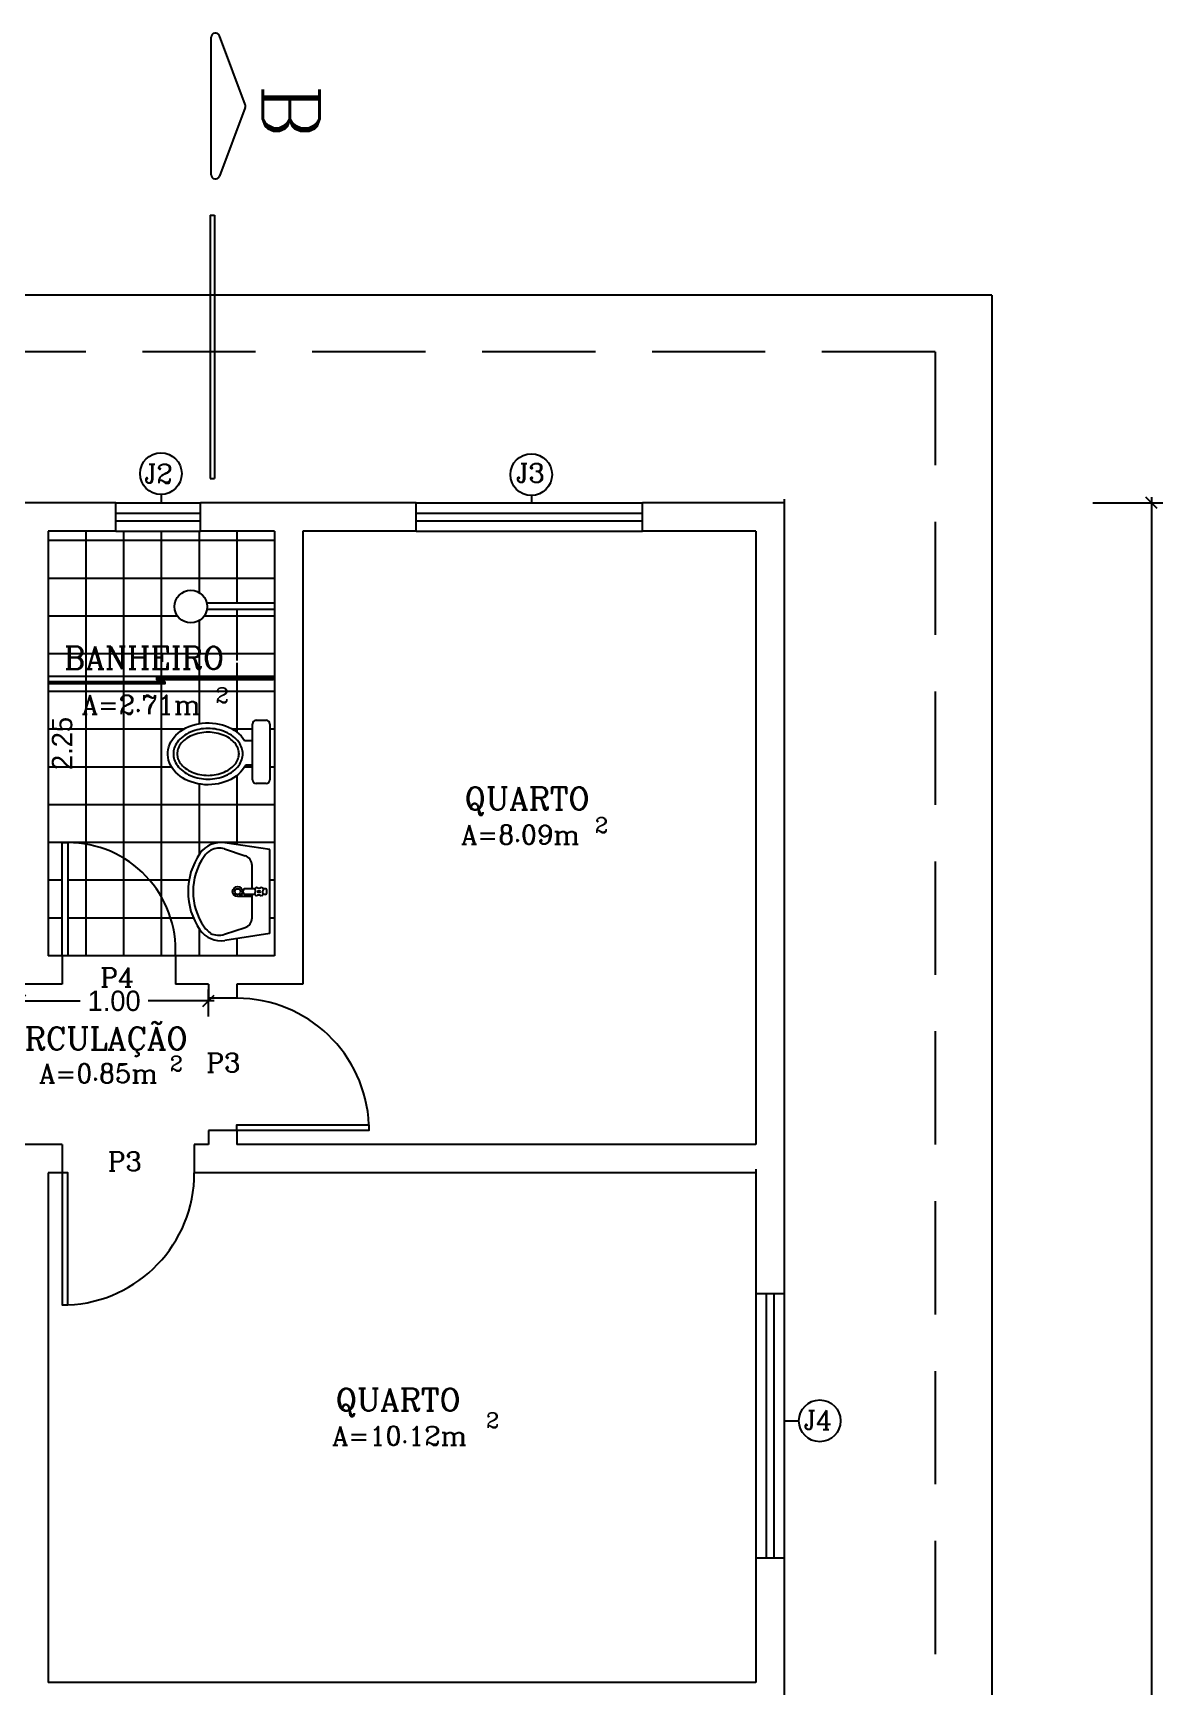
# Model space of a CAD drawing. Extents: x 11.2 to 102.3, y 40.3 to 127.2.
# Drawn here: x 29.45 to 35.45, y 61.93 to 70.69 of the extents above; entities that cross this region are included whole.
import ezdxf

# ---------------------------------------------------------------- set-up
doc = ezdxf.new("R2010")
doc.units = 0
doc.header["$LTSCALE"] = 8
doc.linetypes.add('DASHED2', pattern=[0.375, 0.25, -0.125])
doc.layers.get('0').update_dxf_attribs({"linetype": 'CONTINUOUS'})
doc.layers.get('DEFPOINTS').update_dxf_attribs({"linetype": 'CONTINUOUS'})
for name, color, linetype in [('COBERTURA', 7, 'CONTINUOUS'), ('COTAS', 244, 'CONTINUOUS'), ('EQUIPAMENTOS', 1, 'CONTINUOUS'), ('ESQUADRIAS', 244, 'CONTINUOUS'), ('PAREDE', 7, 'CONTINUOUS'), ('PISO', 30, 'CONTINUOUS'), ('TEXTO', 1, 'CONTINUOUS')]:
    doc.layers.add(name, color=color, linetype=linetype)
doc.styles.add('ROMANC', font='ROMANC.SHX')
doc.dimstyles.get("Standard").update_dxf_attribs({"dimtxt": 0.18, "dimasz": 0.18, "dimexe": 0.18, "dimexo": 0.0625, "dimgap": 0.09, "dimtad": 0, "dimtih": 1, "dimtoh": 1, "dimdec": 4, "dimzin": 0, "dimtxsty": 'STANDARD', "dimcen": 0.09, "dimazin": 3, "dimtfac": 1, "dimtdec": 4, "dimtofl": 0, "dimtmove": 0, "dimatfit": 3, "dimtolj": 1, "dimtzin": 0})

# ---------------------------------------------------------------- blocks, each defined once
blk = doc.blocks.new('_OBLIQUE')
at = {"color": 0, "linetype": 'BYBLOCK'}
blk.add_line((-0.5, -0.5), (0.5, 0.5), dxfattribs=at)
blk = doc.blocks.new('*D35')
at = {"color": 244, "linetype": 'BYBLOCK'}
for p, q in [((29.3536, 65.7244), (29.7036, 65.7244)), ((29.3836, 65.6422), (29.3836, 65.7844)), ((30.4136, 65.7244), (30.0636, 65.7244)), ((30.3836, 65.6422), (30.3836, 65.7844))]:
    blk.add_line(p, q, dxfattribs=at)
at = {"layer": 'DEFPOINTS', "color": 0, "linetype": 'BYBLOCK'}
for p in [(30.3836, 65.7244), (29.3836, 64.8022), (30.3836, 64.8022)]:
    blk.add_point(p, dxfattribs=at)
at = {"color": 244, "linetype": 'BYBLOCK', "xscale": 0.06, "yscale": 0.06, "zscale": 0.06, "rotation": 180}
blk.add_blockref('_OBLIQUE', (29.3836, 65.7244), dxfattribs=at)
at = {"color": 244, "linetype": 'BYBLOCK', "xscale": 0.06, "yscale": 0.06, "zscale": 0.06}
blk.add_blockref('_OBLIQUE', (30.3836, 65.7244), dxfattribs=at)
at = {"color": 30, "linetype": 'BYBLOCK', "insert": (29.8836, 65.7244), "char_height": 0.108, "attachment_point": 5}
blk.add_mtext('\\A1;1.00', dxfattribs=at)
blk = doc.blocks.new('*D63')
at = {"color": 244, "linetype": 'BYBLOCK'}
for p, q in [((34.2736, 68.2022), (34.6446, 68.2022)), ((34.5846, 68.2322), (34.5846, 59.9792)), ((34.5846, 51.2222), (34.5846, 59.4752)), ((34.2736, 51.2522), (34.6446, 51.2522))]:
    blk.add_line(p, q, dxfattribs=at)
at = {"layer": 'DEFPOINTS', "color": 0, "linetype": 'BYBLOCK'}
for p in [(33.4336, 68.2022), (33.4336, 51.2522), (34.5846, 51.2522)]:
    blk.add_point(p, dxfattribs=at)
at = {"color": 244, "linetype": 'BYBLOCK', "xscale": 0.06, "yscale": 0.06, "zscale": 0.06}
for p, rotation in [((34.5846, 68.2022), 90), ((34.5846, 51.2522), 270)]:
    blk.add_blockref('_OBLIQUE', p, dxfattribs=dict(at, rotation=rotation))
at = {"color": 30, "linetype": 'BYBLOCK', "insert": (34.5846, 59.7272), "char_height": 0.108, "attachment_point": 5, "rotation": 90}
blk.add_mtext('\\A1;16.95', dxfattribs=at)
blk = doc.blocks.new('*D74')
at = {"layer": 'DEFPOINTS', "color": 0, "linetype": 'BYBLOCK'}
for p in [(29.5336, 68.0522), (29.5336, 65.8022), (29.6086, 65.8022)]:
    blk.add_point(p, dxfattribs=at)
at = {"color": 30, "linetype": 'BYBLOCK', "insert": (29.6086, 66.9272), "char_height": 0.108, "attachment_point": 5, "rotation": 90}
blk.add_mtext('\\A1;2.25', dxfattribs=at)

msp = doc.modelspace()

# ---------------------------------------------------------------- linework, layer by layer
at = {"layer": 'COBERTURA', "color": 30, "linetype": 'DASHED2', "ltscale": 0.3}
for q in [(28.5836, 69.0022), (34.2336, 61.0022)]:
    msp.add_line((34.2336, 69.0022), q, dxfattribs=at)
at = {"layer": 'EQUIPAMENTOS', "color": 244, "ltscale": 0.5}
for p, q in [((30.7336, 67.6714), (30.3742, 67.6714)), ((30.7336, 67.6363), (30.3749, 67.6363))]:
    msp.add_line(p, q, dxfattribs=at)
at = {"layer": 'EQUIPAMENTOS', "color": 244, "linetype": 'CONTINUOUS', "ltscale": 0.04}
for p, q in [((30.6368, 67.05), (30.6889, 67.05)), ((30.6168, 66.7348), (30.6168, 67.03)), ((30.7089, 67.03), (30.7089, 66.7348)), ((30.6889, 66.7148), (30.6368, 66.7148))]:
    msp.add_line(p, q, dxfattribs=at)
at = {"layer": 'EQUIPAMENTOS', "color": 244, "linetype": 'CONTINUOUS', "ltscale": 0.5}
for p, q in [((30.5751, 66.9422), (30.6168, 66.9422)), ((30.6168, 66.8127), (30.5807, 66.8127))]:
    msp.add_line(p, q, dxfattribs=at)
at = {"layer": 'EQUIPAMENTOS', "color": 244, "ltscale": 0.3}
for p, q in [((30.4687, 66.3687), (30.5774, 66.3327)), ((30.7082, 66.3648), (30.4696, 66.401)), ((30.7082, 65.92), (30.7082, 66.3648)), ((30.6144, 66.1574), (30.6144, 66.2814)), ((30.568, 66.1374), (30.568, 66.1474)), ((30.6294, 66.1574), (30.578, 66.1574)), ((30.6294, 66.1274), (30.578, 66.1274)), ((30.6144, 66.0034), (30.6144, 66.1274)), ((30.6832, 66.1574), (30.6731, 66.1574)), ((30.6832, 66.1274), (30.6731, 66.1274)), ((30.6932, 66.1374), (30.6932, 66.1474)), ((30.4687, 65.9161), (30.5774, 65.9521)), ((30.7082, 65.92), (30.4696, 65.8838))]:
    msp.add_line(p, q, dxfattribs=at)
at = {"layer": 'EQUIPAMENTOS', "color": 244, "linetype": 'CONTINUOUS', "ltscale": 0.3}
msp.add_line((30.6144, 66.1157), (30.5415, 66.1157), dxfattribs=at)
at = {"layer": 'EQUIPAMENTOS', "color": 1, "ltscale": 0.2}
for points in [[(30.1515, 67.2554), (30.1515, 67.2426), (29.538, 67.2426), (29.538, 67.2554)], [(30.7243, 67.2768), (30.7243, 67.264), (30.1108, 67.264), (30.1108, 67.2768)]]:
    msp.add_lwpolyline(points, close=True, dxfattribs=at)
at = {"layer": 'EQUIPAMENTOS', "color": 244, "ltscale": 0.5}
msp.add_circle((30.29, 67.6523), 0.0864, dxfattribs=at)
at = {"layer": 'EQUIPAMENTOS', "color": 244, "ltscale": 0.3}
for centre, radius in [((30.5382, 66.1424), 0.0265), ((30.5382, 66.1424), 0.0152), ((30.6512, 66.1424), 0.00545)]:
    msp.add_circle(centre, radius, dxfattribs=at)
at = {"layer": 'EQUIPAMENTOS', "color": 244, "linetype": 'CONTINUOUS', "ltscale": 0.04}
for centre, start, end in [((30.6368, 67.03), 90, 180), ((30.6889, 67.03), 360, 90), ((30.6368, 66.7348), 180, 270), ((30.6889, 66.7348), 270, 360)]:
    msp.add_arc(centre, 0.02, start, end, dxfattribs=at)
at = {"layer": 'EQUIPAMENTOS', "color": 244, "ltscale": 0.3}
for centre, radius, start, end in [((30.6293, 66.1424), 0.3542, 145.18128, 214.81872), ((30.4493, 66.2676), 0.135, 81.35854, 145.18128), ((30.4493, 66.2676), 0.108, 119.64782, 145.18128), ((30.4404, 66.2832), 0.09, 71.69005, 119.64782), ((30.6293, 66.1424), 0.3272, 145.18128, 214.81872), ((30.5604, 66.2814), 0.054, 360, 71.69005), ((30.6512, 66.1424), 0.0265, 118.14993, 149.69069), ((30.6519, 66.1792), 0.0188, 225.53004, 312.31058), ((30.6512, 66.1424), 0.0265, 28.14993, 59.69069), ((30.578, 66.1474), 0.01, 90, 180), ((30.578, 66.1374), 0.01, 180, 270), ((30.6144, 66.1431), 0.0188, 315.53004, 42.31058), ((30.6512, 66.1424), 0.0265, 208.14993, 239.69069), ((30.6506, 66.1056), 0.0188, 45.53004, 132.31058), ((30.6512, 66.1424), 0.0265, 298.14993, 329.69069), ((30.6881, 66.1417), 0.0188, 135.53004, 222.31058), ((30.6832, 66.1474), 0.01, 360, 90), ((30.6832, 66.1374), 0.01, 270, 360), ((30.5604, 66.0034), 0.054, 288.30995, 360), ((30.4493, 66.0172), 0.135, 214.81872, 278.64146), ((30.4493, 66.0172), 0.108, 214.81872, 240.35218), ((30.4372, 66.0211), 0.1096, 246.49416, 286.70839)]:
    msp.add_arc(centre, radius, start, end, dxfattribs=at)
at = {"layer": 'EQUIPAMENTOS', "color": 244, "linetype": 'CONTINUOUS', "ltscale": 0.5, "extrusion": (0, 0, -1)}
msp.add_ellipse((30.3815, 66.8725), major_axis=(-0.2138, 0), ratio=0.767443, start_param=-2.768916, end_param=2.702855, dxfattribs=at)
at = {"layer": 'EQUIPAMENTOS', "color": 244, "linetype": 'CONTINUOUS', "ltscale": 0.5}
for points in [[(30.1977, 66.8725), (30.1977, 66.8823), (30.1992, 66.8926), (30.2061, 66.9137), (30.2116, 66.9246), (30.2269, 66.9455), (30.2368, 66.9557), (30.2604, 66.9738), (30.2741, 66.9817), (30.3183, 67.0007), (30.3499, 67.0066), (30.4131, 67.0066), (30.4448, 67.0007), (30.4889, 66.9817), (30.5026, 66.9738), (30.5262, 66.9557), (30.5362, 66.9455), (30.5514, 66.9246), (30.5569, 66.9137), (30.5638, 66.8926), (30.5653, 66.8823), (30.5653, 66.8627), (30.5638, 66.8523), (30.5569, 66.8312), (30.5514, 66.8204), (30.5362, 66.7995), (30.5262, 66.7893), (30.5026, 66.7712), (30.4889, 66.7632), (30.4448, 66.7442), (30.4131, 66.7384), (30.3499, 66.7384), (30.3183, 66.7442), (30.2741, 66.7632), (30.2604, 66.7712), (30.2368, 66.7893), (30.2269, 66.7995), (30.2116, 66.8204), (30.2061, 66.8312), (30.1992, 66.8523), (30.1977, 66.8627), (30.1977, 66.8725)], [(30.2177, 66.8725), (30.2177, 66.8803), (30.2189, 66.8884), (30.2245, 66.9055), (30.2289, 66.9144), (30.2418, 66.9321), (30.2504, 66.9409), (30.2711, 66.9568), (30.2833, 66.9639), (30.3234, 66.9812), (30.3524, 66.9866), (30.4106, 66.9866), (30.4397, 66.9811), (30.4796, 66.964), (30.4919, 66.9568), (30.5127, 66.9409), (30.5212, 66.9321), (30.5341, 66.9144), (30.5386, 66.9055), (30.5442, 66.8884), (30.5453, 66.8803), (30.5453, 66.8647), (30.5442, 66.8565), (30.5386, 66.8395), (30.5341, 66.8306), (30.5212, 66.8129), (30.5126, 66.8041), (30.4919, 66.7881), (30.4797, 66.781), (30.4396, 66.7638), (30.4106, 66.7584), (30.3524, 66.7584), (30.3233, 66.7638), (30.2834, 66.781), (30.2711, 66.7881), (30.2504, 66.8041), (30.2418, 66.8129), (30.2289, 66.8306), (30.2245, 66.8395), (30.2189, 66.8565), (30.2177, 66.8647), (30.2177, 66.8725)]]:
    msp.add_open_spline(points, degree=3, knots=[0, 0, 0, 0, 0.261799, 0.261799, 0.523599, 0.523599, 0.785398, 0.785398, 1.047198, 1.047198, 1.570796, 1.570796, 2.094395, 2.094395, 2.356194, 2.356194, 2.617994, 2.617994, 2.879793, 2.879793, 3.141593, 3.141593, 3.403392, 3.403392, 3.665191, 3.665191, 3.926991, 3.926991, 4.18879, 4.18879, 4.712389, 4.712389, 5.235988, 5.235988, 5.497787, 5.497787, 5.759587, 5.759587, 6.021386, 6.021386, 6.283185, 6.283185, 6.283185, 6.283185], dxfattribs=at)
at = {"layer": 'ESQUADRIAS', "color": 1}
for p, q in [((29.8933, 68.2022), (30.3407, 68.2022)), ((31.4836, 68.2022), (32.6836, 68.2022)), ((29.8933, 68.0522), (30.3407, 68.0522)), ((31.4836, 68.0522), (32.6836, 68.0522)), ((33.2836, 64.0122), (33.2836, 62.6122)), ((33.4336, 64.0122), (33.4336, 62.6122))]:
    msp.add_line(p, q, dxfattribs=at)
at = {"layer": 'ESQUADRIAS', "color": 1, "ltscale": 0.2}
for p, q in [((30.1336, 68.2467), (30.1336, 68.2075)), ((32.0958, 68.2414), (32.0958, 68.2022)), ((33.5105, 63.3367), (33.4336, 63.3367))]:
    msp.add_line(p, q, dxfattribs=at)
at = {"layer": 'ESQUADRIAS', "color": 5}
for p, q in [((29.8933, 68.1472), (30.3407, 68.1472)), ((29.8933, 68.1072), (30.3407, 68.1072)), ((31.4836, 68.1472), (32.6836, 68.1472)), ((31.4836, 68.1072), (32.6836, 68.1072)), ((33.3386, 64.0122), (33.3386, 62.6122)), ((33.3786, 64.0122), (33.3786, 62.6122))]:
    msp.add_line(p, q, dxfattribs=at)
at = {"layer": 'ESQUADRIAS', "color": 1}
for points in [[(29.6086, 65.8022), (29.6086, 66.4022), (29.6386, 66.4022), (29.6386, 65.8022)], [(30.5336, 64.8772), (30.5336, 64.9072), (31.2336, 64.9072), (31.2336, 64.8772)], [(29.6086, 64.6522), (29.6086, 63.9522), (29.6386, 63.9522), (29.6386, 64.6522)]]:
    msp.add_lwpolyline(points, close=True, dxfattribs=at)
at = {"layer": 'ESQUADRIAS', "color": 1, "ltscale": 0.2}
for centre in [(30.1315, 68.357), (32.0938, 68.3517), (33.6225, 63.3384)]:
    msp.add_circle(centre, 0.1104, dxfattribs=at)
at = {"layer": 'ESQUADRIAS', "color": 30}
for centre, radius, start, end in [((29.6386, 65.8315), 0.5707, 357.0624, 90), ((30.5336, 64.8766), 0.7007, 2.5089, 90), ((29.6079, 64.6522), 0.7007, 272.5089, 360)]:
    msp.add_arc(centre, radius, start, end, dxfattribs=at)
at = {"layer": 'PAREDE', "color": 7}
for p, q in [((29.8933, 68.2022), (29.3836, 68.2022)), ((29.8933, 68.0522), (29.8933, 68.2022)), ((30.3407, 68.0522), (30.3407, 68.2022)), ((31.4836, 68.2022), (30.3407, 68.2022)), ((31.4836, 68.0522), (31.4836, 68.2022)), ((33.4336, 68.2022), (32.6836, 68.2022)), ((32.6836, 68.0522), (32.6836, 68.2022)), ((33.4336, 68.2222), (33.4336, 64.0122)), ((29.5336, 68.0522), (29.5336, 65.8022)), ((29.8933, 68.0522), (29.5336, 68.0522)), ((30.7336, 68.0522), (30.3407, 68.0522)), ((30.7336, 68.0522), (30.7336, 65.8022)), ((30.8836, 68.0522), (30.8836, 65.6522)), ((31.4836, 68.0522), (30.8836, 68.0522)), ((33.2836, 68.0522), (32.6836, 68.0522)), ((33.2836, 68.0522), (33.2836, 64.8022)), ((29.6086, 65.8022), (29.5336, 65.8022)), ((29.6086, 65.8022), (29.6086, 65.6522)), ((30.2086, 65.8022), (30.2086, 65.6522)), ((30.7336, 65.8022), (30.2086, 65.8022)), ((29.6086, 65.6522), (29.3836, 65.6522)), ((30.3836, 65.6522), (30.2086, 65.6522)), ((30.3836, 65.6522), (30.3836, 65.5772)), ((30.5336, 65.6522), (30.5336, 65.5772)), ((30.8836, 65.6522), (30.5336, 65.6522)), ((30.5336, 65.5772), (30.3836, 65.5772)), ((30.3836, 64.8772), (30.3836, 64.8022)), ((30.5336, 64.8772), (30.3836, 64.8772)), ((30.5336, 64.8772), (30.5336, 64.8022)), ((29.6086, 64.8022), (29.3836, 64.8022)), ((29.6086, 64.8022), (29.6086, 64.6522)), ((30.3086, 64.8022), (30.3086, 64.6522)), ((30.3836, 64.8022), (30.3086, 64.8022)), ((33.2836, 64.8022), (30.5336, 64.8022)), ((33.2836, 64.6722), (33.2836, 64.0122)), ((29.5336, 64.6522), (29.5336, 61.9522)), ((29.6086, 64.6522), (29.5336, 64.6522)), ((33.2836, 64.6522), (30.3086, 64.6522)), ((33.2836, 64.0122), (33.4336, 64.0122)), ((33.2836, 62.6122), (33.4336, 62.6122)), ((33.2836, 62.6122), (33.2836, 61.9522)), ((33.4336, 62.6122), (33.4336, 61.8022)), ((33.2836, 61.9522), (29.5336, 61.9522))]:
    msp.add_line(p, q, dxfattribs=at)
at = {"layer": 'PISO', "color": 244, "linetype": 'CONTINUOUS', "ltscale": 0.8}
for q in [(28.2836, 69.3022), (34.5336, 60.7022)]:
    msp.add_line((34.5336, 69.3022), q, dxfattribs=at)
at = {"layer": 'PISO', "color": 30}
for p, q in [((30.7336, 68.0022), (29.5336, 68.0022)), ((29.7336, 68.0522), (29.7336, 67.2554)), ((29.9336, 68.0522), (29.9336, 67.2554)), ((30.1336, 68.0522), (30.1336, 67.2824)), ((30.3336, 68.0522), (30.3336, 67.7269)), ((30.5336, 68.0522), (30.5336, 67.6714)), ((30.7336, 67.8022), (29.5336, 67.8022)), ((30.7336, 67.6022), (30.3604, 67.6022)), ((30.7336, 67.4022), (29.5336, 67.4022)), ((30.5336, 67.3538), (30.5336, 67.2768)), ((30.7336, 67.2022), (29.5336, 67.2022)), ((30.7336, 67.0022), (30.7089, 67.0022)), ((30.7336, 66.8022), (30.7089, 66.8022)), ((30.7336, 66.6022), (29.5336, 66.6022)), ((30.7336, 66.4022), (29.5336, 66.4022)), ((29.6086, 66.2022), (29.5336, 66.2022)), ((30.7336, 66.2022), (30.7082, 66.2022)), ((29.6086, 66.0022), (29.5336, 66.0022)), ((30.7336, 66.0022), (30.7082, 66.0022)), ((30.2086, 65.8022), (29.6086, 65.8022))]:
    msp.add_line(p, q, dxfattribs=at)
at = {"layer": 'PISO', "color": 30, "ltscale": 0.2}
for p, q in [((30.2195, 67.6022), (29.5336, 67.6022)), ((30.3336, 67.5777), (30.3336, 67.2824)), ((30.5336, 67.6363), (30.5336, 67.3667)), ((29.7336, 67.2426), (29.7336, 65.8022)), ((29.9336, 67.2426), (29.9336, 65.8022)), ((30.1336, 67.264), (30.1336, 67.2554)), ((30.1336, 67.264), (30.1336, 67.2554)), ((30.1336, 67.2426), (30.1336, 65.8022)), ((30.3336, 67.264), (30.3336, 67.0324)), ((30.5336, 67.264), (30.5336, 66.9878)), ((30.2506, 67.0022), (29.5336, 67.0022)), ((30.6168, 67.0022), (30.5124, 67.0022)), ((30.1883, 66.8022), (29.5336, 66.8022)), ((30.6168, 66.8022), (30.5748, 66.8022)), ((30.3336, 66.7126), (30.3336, 66.3374)), ((30.5336, 66.7571), (30.5336, 66.3913)), ((30.2802, 66.2022), (29.6386, 66.2022)), ((30.304, 66.0022), (29.6386, 66.0022)), ((30.3336, 65.9474), (30.3336, 65.8022)), ((30.5336, 65.9397), (30.5336, 65.9376)), ((30.5336, 65.8935), (30.5336, 65.8022))]:
    msp.add_line(p, q, dxfattribs=at)
at = {"layer": 'PISO', "color": 244, "ltscale": 0.2}
msp.add_line((30.7336, 67.2824), (29.5336, 67.2824), dxfattribs=at)
at = {"layer": 'TEXTO', "color": 3, "linetype": 'CONTINUOUS', "ltscale": 0.3}
for p, q in [((30.3981, 69.9408), (30.3981, 70.6687)), ((30.5785, 70.3127), (30.4417, 70.6766)), ((30.5785, 70.2968), (30.4417, 69.9329))]:
    msp.add_line(p, q, dxfattribs=at)
at = {"layer": 'TEXTO', "color": 3, "ltscale": 0.3}
for p, q in [((30.3934, 69.7266), (30.3934, 68.331)), ((30.3934, 69.7266), (30.4152, 69.7266)), ((30.4152, 69.7266), (30.4152, 68.331)), ((30.3934, 68.331), (30.4152, 68.331))]:
    msp.add_line(p, q, dxfattribs=at)
at = {"layer": 'TEXTO', "color": 3, "linetype": 'CONTINUOUS', "ltscale": 0.3}
for centre, start, end in [((30.4206, 70.6687), 20.60138, 180), ((30.5574, 70.3047), 339.39862, 20.60138), ((30.5574, 70.3047), 339.39862, 20.60138), ((30.4206, 69.9408), 180, 339.39862)]:
    msp.add_arc(centre, 0.0225, start, end, dxfattribs=at)

# ---------------------------------------------------------------- texts
at = {"layer": 'ESQUADRIAS', "color": 1, "ltscale": 0.3, "style": 'ROMANC'}
for s, p in [('J2', (30.0441, 68.3073)), ('J3', (32.0149, 68.3104))]:
    msp.add_text(s, height=0.1, rotation=360, dxfattribs=at).set_placement(p)
for s, p in [('P4', (29.8096, 65.6379)), ('P3', (30.3722, 65.1865)), ('P3', (29.8497, 64.6629)), ('J4', (33.5384, 63.2925))]:
    msp.add_text(s, height=0.1, dxfattribs=at).set_placement(p)
at = {"layer": 'TEXTO', "color": 3, "linetype": 'CONTINUOUS', "ltscale": 0.3, "style": 'ROMANC', "text_generation_flag": 2}
msp.add_text('B', height=0.3, rotation=90, dxfattribs=at).set_placement((30.9722, 70.4175))
at = {"layer": 'TEXTO', "color": 1, "ltscale": 0.3, "style": 'ROMANC'}
for s, height, p in [('BANHEIRO', 0.12, (29.6185, 67.3202)), ('2', 0.08, (30.4217, 67.1428)), ('A=2.71m', 0.1, (29.7115, 67.0828)), ('QUARTO', 0.12, (31.7402, 66.5756)), ('2', 0.08, (32.4317, 66.4543)), ('A=8.09m', 0.1, (31.7215, 66.3943)), ('CIRCULAÇÃO', 0.12, (29.245, 65.3038)), ('A=0.85m', 0.1, (29.4858, 65.1293)), ('2', 0.08, (30.1785, 65.1911)), ('QUARTO', 0.12, (31.057, 63.3905)), ('2', 0.08, (31.8544, 63.3009)), ('A=10.12m', 0.1, (31.0383, 63.2092))]:
    msp.add_text(s, height=height, rotation=360, dxfattribs=at).set_placement(p)

# ---------------------------------------------------------------- dimensions: what is measured, and where the dimension line sits
at = {"layer": 'COTAS', "color": 30}
dim = msp.add_linear_dim(base=(35.3804, 51.2522), p1=(34.2294, 68.2022), p2=(34.2294, 51.2522), angle=90, dimstyle='STANDARD', override={"dimscale": 0.6, "dimasz": 0.1, "dimexe": 0.1, "dimexo": 1.4, "dimtih": 0, "dimtoh": 0, "dimdec": 2, "dimblk1": 'OBLIQUE', "dimblk2": 'OBLIQUE', "dimsah": 1, "dimdle": 0.05, "dimclrd": 244, "dimclre": 244, "dimclrt": 30}, dxfattribs=at)
dim.commit()
dim.dimension.update_dxf_attribs({"geometry": '*D63', "text_midpoint": (35.3804, 59.7272), "insert": (0.7958, 0)})
dim = msp.add_linear_dim(base=(30.3836, 65.5629), p1=(29.3836, 64.6407), p2=(30.3836, 64.6407), dimstyle='STANDARD', override={"dimscale": 0.6, "dimasz": 0.1, "dimexe": 0.1, "dimexo": 1.4, "dimtih": 0, "dimtoh": 0, "dimdec": 2, "dimblk1": 'OBLIQUE', "dimblk2": 'OBLIQUE', "dimsah": 1, "dimdle": 0.05, "dimclrd": 244, "dimclre": 244, "dimclrt": 30}, dxfattribs=at)
dim.commit()
dim.dimension.update_dxf_attribs({"geometry": '*D35', "text_midpoint": (29.8836, 65.5629), "insert": (0, -0.1615)})
at = {"layer": 'PISO', "color": 30}
dim = msp.add_linear_dim(base=(29.6086, 65.8022), p1=(29.5336, 68.0522), p2=(29.5336, 65.8022), angle=90, dimstyle='STANDARD', override={"dimscale": 0.6, "dimasz": 0.1, "dimexe": 0.1, "dimexo": 1.4, "dimtih": 0, "dimtoh": 0, "dimdec": 2, "dimblk1": 'OBLIQUE', "dimblk2": 'OBLIQUE', "dimsah": 1, "dimdle": 0.05, "dimse1": 1, "dimse2": 1, "dimsd1": 1, "dimsd2": 1, "dimclrd": 244, "dimclre": 244, "dimclrt": 30}, dxfattribs=at)
dim.commit()
dim.dimension.update_dxf_attribs({"geometry": '*D74', "text_midpoint": (29.6086, 66.9272)})

doc.saveas('drawing.dxf')
